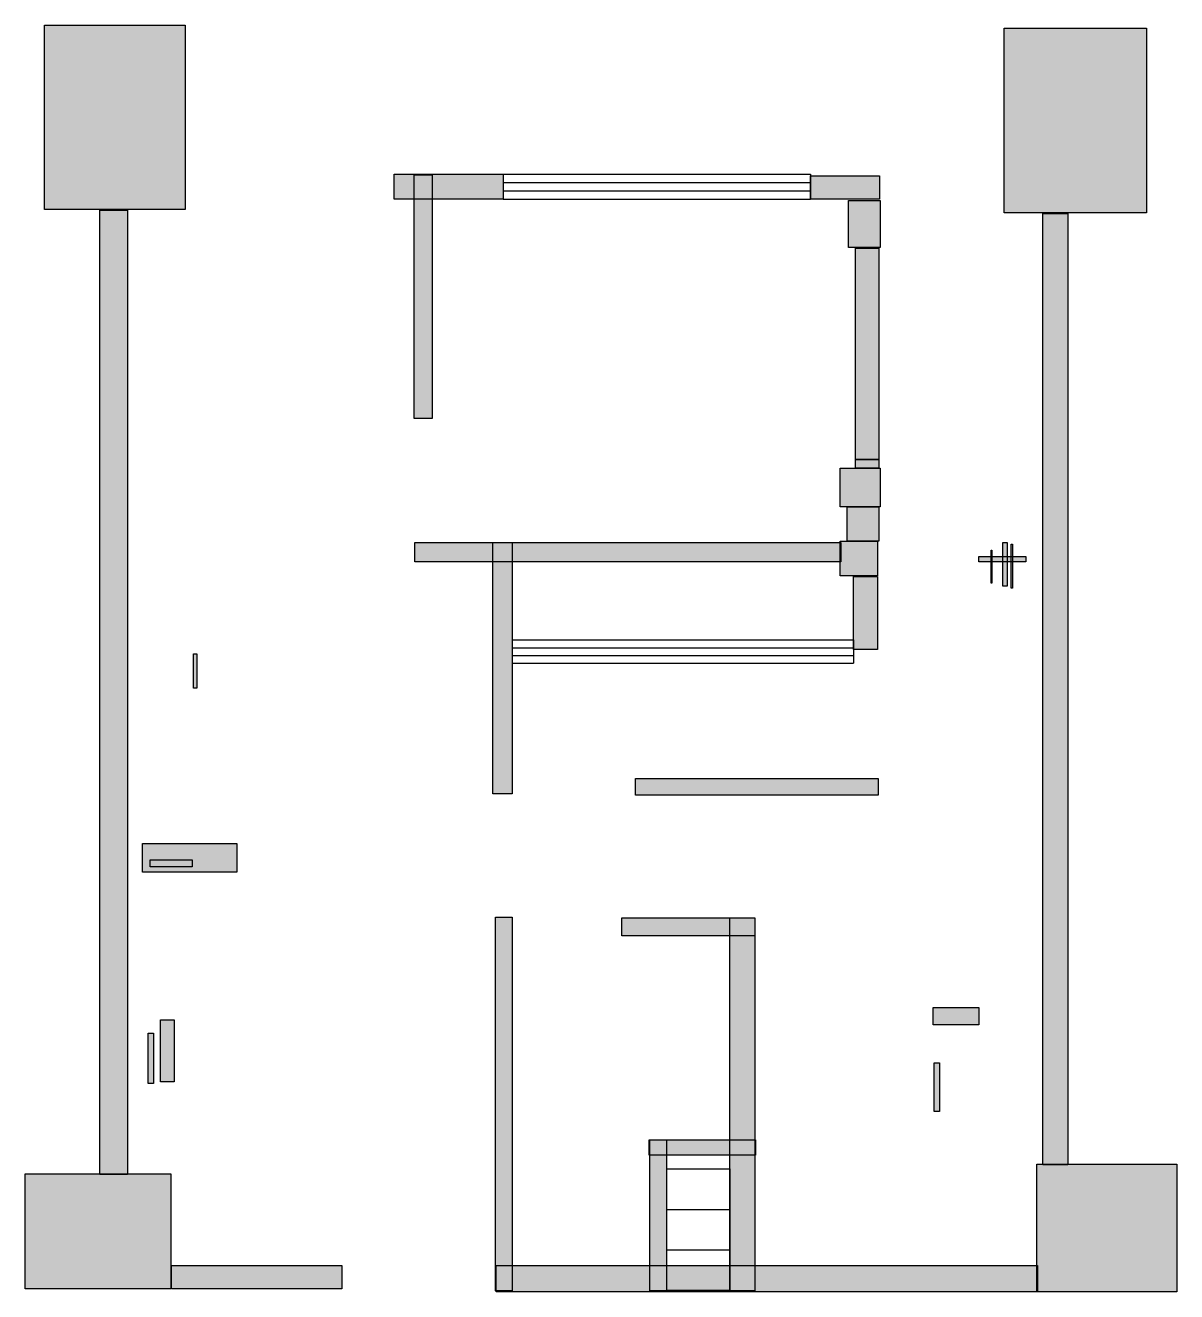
# Model space of a CAD drawing. Header units: centimetres. Extents: x 0 to 1470, y 118 to 1734.
import ezdxf

# ---------------------------------------------------------------- set-up
doc = ezdxf.new("R2010")
doc.units = ezdxf.units.CM
doc.layers.add('WALL', color=7, linetype='Continuous')
doc.layers.add('WINDOW', color=5, linetype='Continuous')

msp = doc.modelspace()

# ---------------------------------------------------------------- hatches: boundary and pattern name
at = {"layer": 'WALL'}
h = msp.add_hatch(color=256, dxfattribs=at)
h.dxf.hatch_style = 1
h.paths.add_polyline_path([(24.64, 1733.6), (204.16, 1733.6), (204.16, 1498.64), (24.64, 1498.64)])
h = msp.add_hatch(color=256, dxfattribs=at)
h.dxf.hatch_style = 1
h.paths.add_polyline_path([(1249.6, 1730.08), (1430.88, 1730.08), (1430.88, 1494.24), (1249.6, 1494.24)])
h = msp.add_hatch(color=256, dxfattribs=at)
h.dxf.hatch_style = 1
h.paths.add_polyline_path([(470.8, 1543.52), (609.84, 1543.52), (609.84, 1511.84), (470.8, 1511.84)])
h = msp.add_hatch(color=256, dxfattribs=at)
h.dxf.hatch_style = 1
h.paths.add_polyline_path([(496.32, 1542.64), (519.2, 1542.64), (519.2, 1232), (496.32, 1232)])
h = msp.add_hatch(color=256, dxfattribs=at)
h.dxf.hatch_style = 1
h.paths.add_polyline_path([(1002.32, 1541.76), (1090.32, 1541.76), (1090.32, 1511.84), (1002.32, 1511.84)])
h = msp.add_hatch(color=256, dxfattribs=at)
h.dxf.hatch_style = 1
h.paths.add_polyline_path([(1050.72, 1510.08), (1091.2, 1510.08), (1091.2, 1450.24), (1050.72, 1450.24)])
h = msp.add_hatch(color=256, dxfattribs=at)
h.dxf.hatch_style = 1
h.paths.add_polyline_path([(95.04, 1497.76), (130.24, 1497.76), (130.24, 267.52), (95.04, 267.52)])
h = msp.add_hatch(color=256, dxfattribs=at)
h.dxf.hatch_style = 1
h.paths.add_polyline_path([(1298.88, 1493.36), (1330.56, 1493.36), (1330.56, 279.84), (1298.88, 279.84)])
h = msp.add_hatch(color=256, dxfattribs=at)
h.dxf.hatch_style = 1
h.paths.add_polyline_path([(1059.52, 1449.36), (1089.44, 1449.36), (1089.44, 1179.2), (1059.52, 1179.2)])
h = msp.add_hatch(color=256, dxfattribs=at)
h.dxf.hatch_style = 1
h.paths.add_polyline_path([(1059.52, 1180.08), (1089.44, 1180.08), (1089.44, 1168.64), (1059.52, 1168.64)])
h = msp.add_hatch(color=256, dxfattribs=at)
h.dxf.hatch_style = 1
h.paths.add_polyline_path([(1040.16, 1168.64), (1091.2, 1168.64), (1091.2, 1119.36), (1040.16, 1119.36)])
h = msp.add_hatch(color=256, dxfattribs=at)
h.dxf.hatch_style = 1
h.paths.add_polyline_path([(1048.96, 1119.36), (1089.44, 1119.36), (1089.44, 1075.36), (1048.96, 1075.36)])
h = msp.add_hatch(color=256, dxfattribs=at)
h.dxf.hatch_style = 1
h.paths.add_polyline_path([(497.2, 1073.6), (1041.04, 1073.6), (1041.04, 1048.96), (497.2, 1048.96)])
h = msp.add_hatch(color=256, dxfattribs=at)
h.dxf.hatch_style = 1
h.paths.add_polyline_path([(596.64, 1073.6), (621.28, 1073.6), (621.28, 753.28), (596.64, 753.28)])
h = msp.add_hatch(color=256, dxfattribs=at)
h.dxf.hatch_style = 1
h.paths.add_polyline_path([(1040.16, 1075.36), (1087.68, 1075.36), (1087.68, 1031.36), (1040.16, 1031.36)])
h = msp.add_hatch(color=256, dxfattribs=at)
h.dxf.hatch_style = 1
h.paths.add_polyline_path([(1247.84, 1073.6), (1253.12, 1073.6), (1253.12, 1018.16), (1247.84, 1018.16)])
h = msp.add_hatch(color=256, dxfattribs=at)
h.dxf.hatch_style = 1
h.paths.add_polyline_path([(1258.4, 1071.84), (1260.16, 1071.84), (1260.16, 1015.52), (1258.4, 1015.52)])
h = msp.add_hatch(color=256, dxfattribs=at)
h.dxf.hatch_style = 1
h.paths.add_polyline_path([(1217.04, 1056), (1276.88, 1056), (1276.88, 1048.96), (1217.04, 1048.96)])
h = msp.add_hatch(color=256, dxfattribs=at)
h.dxf.hatch_style = 1
h.paths.add_polyline_path([(1232.88, 1063.92), (1233.76, 1063.92), (1233.76, 1021.68), (1232.88, 1021.68)])
h = msp.add_hatch(color=256, dxfattribs=at)
h.dxf.hatch_style = 1
h.paths.add_polyline_path([(1056.88, 1030.48), (1087.68, 1030.48), (1087.68, 937.2), (1056.88, 937.2)])
h = msp.add_hatch(color=256, dxfattribs=at)
h.dxf.hatch_style = 1
h.paths.add_polyline_path([(214.72, 931.92), (219.12, 931.92), (219.12, 887.92), (214.72, 887.92)])
h = msp.add_hatch(color=256, dxfattribs=at)
h.dxf.hatch_style = 1
h.paths.add_polyline_path([(778.8, 772.64), (1088.56, 772.64), (1088.56, 751.52), (778.8, 751.52)])
h = msp.add_hatch(color=256, dxfattribs=at)
h.dxf.hatch_style = 1
h.paths.add_polyline_path([(149.6, 689.92), (270.16, 689.92), (270.16, 652.96), (149.6, 652.96)])
h = msp.add_hatch(color=256, dxfattribs=at)
h.dxf.hatch_style = 1
h.paths.add_polyline_path([(159.28, 668.8), (212.96, 668.8), (212.96, 660), (159.28, 660)])
h = msp.add_hatch(color=256, dxfattribs=at)
h.dxf.hatch_style = 1
h.paths.add_polyline_path([(600.16, 595.76), (621.28, 595.76), (621.28, 118.8), (600.16, 118.8)])
h = msp.add_hatch(color=256, dxfattribs=at)
h.dxf.hatch_style = 1
h.paths.add_polyline_path([(761.2, 594.88), (931.04, 594.88), (931.04, 572), (761.2, 572)])
h = msp.add_hatch(color=256, dxfattribs=at)
h.dxf.hatch_style = 1
h.paths.add_polyline_path([(899.36, 594.88), (931.04, 594.88), (931.04, 118.8), (899.36, 118.8)])
h = msp.add_hatch(color=256, dxfattribs=at)
h.dxf.hatch_style = 1
h.paths.add_polyline_path([(1158.96, 480.48), (1217.04, 480.48), (1217.04, 458.48), (1158.96, 458.48)])
h = msp.add_hatch(color=256, dxfattribs=at)
h.dxf.hatch_style = 1
h.paths.add_polyline_path([(172.48, 464.64), (190.08, 464.64), (190.08, 385.44), (172.48, 385.44)])
h = msp.add_hatch(color=256, dxfattribs=at)
h.dxf.hatch_style = 1
h.paths.add_polyline_path([(156.64, 447.92), (163.68, 447.92), (163.68, 383.68), (156.64, 383.68)])
h = msp.add_hatch(color=256, dxfattribs=at)
h.dxf.hatch_style = 1
h.paths.add_polyline_path([(1159.84, 410.08), (1166.88, 410.08), (1166.88, 347.6), (1159.84, 347.6)])
h = msp.add_hatch(color=256, dxfattribs=at)
h.dxf.hatch_style = 1
h.paths.add_polyline_path([(796.4, 311.52), (931.92, 311.52), (931.92, 292.16), (796.4, 292.16)])
h = msp.add_hatch(color=256, dxfattribs=at)
h.dxf.hatch_style = 1
h.paths.add_polyline_path([(797.28, 311.52), (818.4, 311.52), (818.4, 118.8), (797.28, 118.8)])
h = msp.add_hatch(color=256, dxfattribs=at)
h.dxf.hatch_style = 1
h.paths.add_polyline_path([(1290.96, 280.72), (1469.6, 280.72), (1469.6, 117.92), (1290.96, 117.92)])
h = msp.add_hatch(color=256, dxfattribs=at)
h.dxf.hatch_style = 1
h.paths.add_polyline_path([(0, 268.4), (185.68, 268.4), (185.68, 121.44), (0, 121.44)])
h = msp.add_hatch(color=256, dxfattribs=at)
h.dxf.hatch_style = 1
h.paths.add_polyline_path([(186.56, 151.36), (403.92, 151.36), (403.92, 121.44), (186.56, 121.44)])
h = msp.add_hatch(color=256, dxfattribs=at)
h.dxf.hatch_style = 1
h.paths.add_polyline_path([(601.04, 151.36), (1291.84, 151.36), (1291.84, 117.92), (601.04, 117.92)])

# ---------------------------------------------------------------- linework, layer by layer
for points in [[(24.64, 1733.6), (204.16, 1733.6), (204.16, 1498.64), (24.64, 1498.64)], [(1249.6, 1730.08), (1430.88, 1730.08), (1430.88, 1494.24), (1249.6, 1494.24)], [(470.8, 1543.52), (609.84, 1543.52), (609.84, 1511.84), (470.8, 1511.84)], [(496.32, 1542.64), (519.2, 1542.64), (519.2, 1232), (496.32, 1232)], [(1002.32, 1541.76), (1090.32, 1541.76), (1090.32, 1511.84), (1002.32, 1511.84)], [(1050.72, 1510.08), (1091.2, 1510.08), (1091.2, 1450.24), (1050.72, 1450.24)], [(95.04, 1497.76), (130.24, 1497.76), (130.24, 267.52), (95.04, 267.52)], [(1298.88, 1493.36), (1330.56, 1493.36), (1330.56, 279.84), (1298.88, 279.84)], [(1059.52, 1449.36), (1089.44, 1449.36), (1089.44, 1179.2), (1059.52, 1179.2)], [(1059.52, 1180.08), (1089.44, 1180.08), (1089.44, 1168.64), (1059.52, 1168.64)], [(1040.16, 1168.64), (1091.2, 1168.64), (1091.2, 1119.36), (1040.16, 1119.36)], [(1048.96, 1119.36), (1089.44, 1119.36), (1089.44, 1075.36), (1048.96, 1075.36)], [(497.2, 1073.6), (1041.04, 1073.6), (1041.04, 1048.96), (497.2, 1048.96)], [(596.64, 1073.6), (621.28, 1073.6), (621.28, 753.28), (596.64, 753.28)], [(1040.16, 1075.36), (1087.68, 1075.36), (1087.68, 1031.36), (1040.16, 1031.36)], [(1247.84, 1073.6), (1253.12, 1073.6), (1253.12, 1018.16), (1247.84, 1018.16)], [(1258.4, 1071.84), (1260.16, 1071.84), (1260.16, 1015.52), (1258.4, 1015.52)], [(1217.04, 1056), (1276.88, 1056), (1276.88, 1048.96), (1217.04, 1048.96)], [(1232.88, 1063.92), (1233.76, 1063.92), (1233.76, 1021.68), (1232.88, 1021.68)], [(1056.88, 1030.48), (1087.68, 1030.48), (1087.68, 937.2), (1056.88, 937.2)], [(214.72, 931.92), (219.12, 931.92), (219.12, 887.92), (214.72, 887.92)], [(778.8, 772.64), (1088.56, 772.64), (1088.56, 751.52), (778.8, 751.52)], [(149.6, 689.92), (270.16, 689.92), (270.16, 652.96), (149.6, 652.96)], [(159.28, 668.8), (212.96, 668.8), (212.96, 660), (159.28, 660)], [(600.16, 595.76), (621.28, 595.76), (621.28, 118.8), (600.16, 118.8)], [(761.2, 594.88), (931.04, 594.88), (931.04, 572), (761.2, 572)], [(899.36, 594.88), (931.04, 594.88), (931.04, 118.8), (899.36, 118.8)], [(1158.96, 480.48), (1217.04, 480.48), (1217.04, 458.48), (1158.96, 458.48)], [(172.48, 464.64), (190.08, 464.64), (190.08, 385.44), (172.48, 385.44)], [(156.64, 447.92), (163.68, 447.92), (163.68, 383.68), (156.64, 383.68)], [(1159.84, 410.08), (1166.88, 410.08), (1166.88, 347.6), (1159.84, 347.6)], [(796.4, 311.52), (931.92, 311.52), (931.92, 292.16), (796.4, 292.16)], [(797.28, 311.52), (818.4, 311.52), (818.4, 118.8), (797.28, 118.8)], [(1290.96, 280.72), (1469.6, 280.72), (1469.6, 117.92), (1290.96, 117.92)], [(0, 268.4), (185.68, 268.4), (185.68, 121.44), (0, 121.44)], [(186.56, 151.36), (403.92, 151.36), (403.92, 121.44), (186.56, 121.44)], [(601.04, 151.36), (1291.84, 151.36), (1291.84, 117.92), (601.04, 117.92)]]:
    msp.add_lwpolyline(points, close=True, dxfattribs=at)
at = {"layer": 'WINDOW'}
for p, q in [((609.84, 1543.52), (1002.32, 1543.52)), ((609.84, 1543.52), (609.84, 1511.84)), ((1002.32, 1543.52), (1002.32, 1511.84)), ((609.84, 1532.96), (1002.32, 1532.96)), ((609.84, 1522.4), (1002.32, 1522.4)), ((609.84, 1511.84), (1002.32, 1511.84)), ((621.28, 949.52), (1056.88, 949.52)), ((621.28, 949.52), (621.28, 919.6)), ((621.28, 939.55), (1056.88, 939.55)), ((1056.88, 949.52), (1056.88, 919.6)), ((621.28, 929.57), (1056.88, 929.57)), ((621.28, 919.6), (1056.88, 919.6)), ((818.4, 274.56), (899.36, 274.56)), ((818.4, 274.56), (818.4, 119.68)), ((899.36, 274.56), (899.36, 119.68)), ((818.4, 222.93), (899.36, 222.93)), ((818.4, 171.31), (899.36, 171.31)), ((818.4, 119.68), (899.36, 119.68))]:
    msp.add_line(p, q, dxfattribs=at)

doc.saveas('drawing.dxf')
